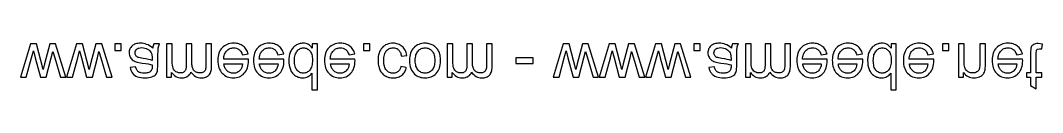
# Model space of a CAD drawing. Extents: x -1652 to 1470, y -458 to 1785.
# Drawn here: x -497.4 to -319.7, y 1288.8 to 1296.9 of the extents above; entities that cross this region are included whole.
import ezdxf

# ---------------------------------------------------------------- set-up
doc = ezdxf.new("R2010")
doc.units = 0
doc.layers.add('LAYER_1', color=7, linetype='CONTINUOUS')

msp = doc.modelspace()

# ---------------------------------------------------------------- linework, layer by layer
at = {"layer": 'LAYER_1', "color": 7}
for points in [[(-495.6986, 1296.7524), (-497.4411, 1290.9858), (-496.4189, 1290.9858), (-495.4986, 1294.3136), (-495.1726, 1295.5524), (-494.8745, 1294.3636), (-493.9616, 1290.9858), (-492.9597, 1290.9858), (-492.0912, 1294.3339), (-491.8079, 1295.4321), (-491.4764, 1294.3191), (-490.4801, 1290.9858), (-489.5302, 1290.9858), (-491.3394, 1296.7524), (-492.3505, 1296.7524), (-493.2653, 1293.3025), (-493.4968, 1292.3154), (-494.6634, 1296.7524), (-495.6986, 1296.7524)], [(-487.6747, 1296.7524), (-489.4172, 1290.9858), (-488.395, 1290.9858), (-487.4747, 1294.3136), (-487.1487, 1295.5524), (-486.8506, 1294.3636), (-485.9377, 1290.9858), (-484.9358, 1290.9858), (-484.0673, 1294.3339), (-483.784, 1295.4321), (-483.4525, 1294.3191), (-482.4562, 1290.9858), (-481.5063, 1290.9858), (-483.3155, 1296.7524), (-484.3266, 1296.7524), (-485.2414, 1293.3025), (-485.4729, 1292.3154), (-486.6395, 1296.7524), (-487.6747, 1296.7524)], [(-481.0229, 1296.7524), (-481.0229, 1295.6413), (-479.9118, 1295.6413), (-479.9118, 1296.7524), (-481.0229, 1296.7524)], [(-474.4471, 1296.0302), (-474.7168, 1296.2448), (-474.9815, 1296.4251), (-475.2411, 1296.5713), (-475.4952, 1296.6839), (-475.7511, 1296.7676), (-476.0163, 1296.8272), (-476.2907, 1296.8628), (-476.5748, 1296.8746), (-476.8054, 1296.8674), (-477.0224, 1296.8458), (-477.2256, 1296.8097), (-477.4151, 1296.7591), (-477.5909, 1296.694), (-477.7529, 1296.6145), (-477.9013, 1296.5204), (-478.0359, 1296.4117), (-478.1557, 1296.2923), (-478.2595, 1296.1649), (-478.3473, 1296.0292), (-478.4192, 1295.8855), (-478.4751, 1295.7337), (-478.5151, 1295.5739), (-478.539, 1295.4061), (-478.547, 1295.2302), (-478.5349, 1295.0236), (-478.4986, 1294.826), (-478.4384, 1294.6375), (-478.3544, 1294.458), (-478.2499, 1294.292), (-478.1308, 1294.1437), (-477.9972, 1294.0127), (-477.8489, 1293.8988), (-477.6874, 1293.7995), (-477.5165, 1293.7129), (-477.3359, 1293.6391), (-477.1452, 1293.5784), (-476.2748, 1293.4321), (-475.7218, 1293.3589), (-475.2464, 1293.2784), (-474.8491, 1293.1909), (-474.5304, 1293.0969), (-474.5249, 1292.8432), (-474.5292, 1292.7001), (-474.5423, 1292.5679), (-474.564, 1292.4466), (-474.5943, 1292.3363), (-474.6334, 1292.2369), (-474.6811, 1292.1484), (-474.7375, 1292.0709), (-474.8026, 1292.0043), (-474.9021, 1291.9269), (-475.013, 1291.8599), (-475.1353, 1291.8032), (-475.269, 1291.7569), (-475.4141, 1291.7209), (-475.5706, 1291.6952), (-475.7383, 1291.6798), (-475.9174, 1291.6747), (-476.2406, 1291.69), (-476.5186, 1291.7356), (-476.6405, 1291.7697), (-476.751, 1291.8114), (-476.8501, 1291.8606), (-476.9378, 1291.9173), (-477.0176, 1291.9835), (-477.092, 1292.0614), (-477.1609, 1292.151), (-477.2244, 1292.2523), (-477.3352, 1292.49), (-477.4248, 1292.7747), (-478.3803, 1292.6414), (-478.3046, 1292.349), (-478.2079, 1292.086), (-478.09, 1291.8526), (-477.9507, 1291.6488), (-477.784, 1291.471), (-477.584, 1291.315), (-477.3507, 1291.1806), (-477.0841, 1291.0673), (-476.7905, 1290.9784), (-476.4737, 1290.9148), (-476.1344, 1290.8764), (-475.773, 1290.8636), (-475.4206, 1290.8744), (-475.1024, 1290.9069), (-474.8186, 1290.9613), (-474.5693, 1291.0377), (-474.3537, 1291.1305), (-474.1684, 1291.234), (-474.0136, 1291.3486), (-473.8897, 1291.4747), (-473.7893, 1291.6153), (-473.705, 1291.7733), (-473.6365, 1291.9487), (-473.5841, 1292.1414), (-473.536, 1293.0395), (-473.536, 1294.3358), (-473.5322, 1294.9525), (-473.5207, 1295.4445), (-473.5016, 1295.8123), (-473.4749, 1296.0561), (-473.4378, 1296.236), (-473.3853, 1296.4119), (-473.3179, 1296.584), (-473.236, 1296.7524), (-474.2582, 1296.7524), (-474.3252, 1296.5916), (-474.379, 1296.4177), (-474.4197, 1296.2305), (-474.4471, 1296.0302)], [(-474.5249, 1293.8636), (-474.8249, 1293.9677), (-475.1915, 1294.0636), (-475.6248, 1294.151), (-476.1248, 1294.2302), (-476.4054, 1294.2746), (-476.6415, 1294.3219), (-476.8332, 1294.3719), (-476.9804, 1294.4247), (-477.0981, 1294.4851), (-477.2014, 1294.5578), (-477.2905, 1294.6426), (-477.3655, 1294.7395), (-477.4252, 1294.8465), (-477.4681, 1294.9592), (-477.4939, 1295.0778), (-477.5026, 1295.2024), (-477.4842, 1295.3878), (-477.4287, 1295.5575), (-477.3362, 1295.7113), (-477.2063, 1295.8487), (-477.1277, 1295.9093), (-477.0407, 1295.9619), (-476.9451, 1296.0064), (-476.841, 1296.0429), (-476.6073, 1296.0917), (-476.3396, 1296.108), (-476.0653, 1296.0927), (-475.8063, 1296.0467), (-475.5625, 1295.9697), (-475.3341, 1295.8617), (-475.129, 1295.728), (-474.9526, 1295.5716), (-474.8055, 1295.3926), (-474.6878, 1295.1913), (-474.6187, 1295.0066), (-474.5695, 1294.783), (-474.5402, 1294.5205), (-474.5304, 1294.2191), (-474.5249, 1293.8636)], [(-472.0342, 1296.7524), (-472.0342, 1290.9858), (-471.1564, 1290.9858), (-471.1564, 1291.8006), (-471.0103, 1291.5997), (-470.8414, 1291.4192), (-470.65, 1291.2595), (-470.4361, 1291.121), (-470.2034, 1291.0081), (-469.9553, 1290.9277), (-469.6915, 1290.8796), (-469.412, 1290.8636), (-469.1068, 1290.8802), (-468.8303, 1290.93), (-468.7028, 1290.9673), (-468.5826, 1291.0128), (-468.4696, 1291.0665), (-468.3639, 1291.1284), (-468.1747, 1291.2747), (-468.0155, 1291.4469), (-467.8866, 1291.6456), (-467.788, 1291.871), (-467.6094, 1291.6347), (-467.4181, 1291.43), (-467.2141, 1291.2569), (-466.9973, 1291.1152), (-466.7676, 1291.0051), (-466.525, 1290.9265), (-466.2695, 1290.8793), (-466.001, 1290.8636), (-465.7919, 1290.871), (-465.5951, 1290.8931), (-465.4108, 1290.9301), (-465.2389, 1290.9819), (-465.0796, 1291.0485), (-464.9327, 1291.13), (-464.7985, 1291.2264), (-464.6769, 1291.3377), (-464.5682, 1291.4644), (-464.4738, 1291.6071), (-464.394, 1291.7658), (-464.3286, 1291.9405), (-464.2776, 1292.1311), (-464.2412, 1292.3377), (-464.2194, 1292.5603), (-464.2121, 1292.7988), (-464.2121, 1296.7524), (-465.1899, 1296.7524), (-465.1899, 1293.1228), (-465.1961, 1292.8514), (-465.2144, 1292.6203), (-465.2446, 1292.4299), (-465.2862, 1292.2803), (-465.3431, 1292.1576), (-465.4197, 1292.0479), (-465.5161, 1291.9506), (-465.6325, 1291.8655), (-465.763, 1291.7964), (-465.9044, 1291.7472), (-466.0567, 1291.7178), (-466.2195, 1291.7081), (-466.369, 1291.7144), (-466.5119, 1291.7334), (-466.6482, 1291.765), (-466.778, 1291.8092), (-466.9013, 1291.866), (-467.0182, 1291.9354), (-467.1285, 1292.0173), (-467.2324, 1292.1117), (-467.3268, 1292.2207), (-467.4085, 1292.3447), (-467.4776, 1292.4839), (-467.534, 1292.6381), (-467.5779, 1292.8075), (-467.6093, 1292.992), (-467.628, 1293.1915), (-467.6343, 1293.4062), (-467.6343, 1296.7524), (-468.612, 1296.7524), (-468.612, 1293.0099), (-468.6269, 1292.7051), (-468.6718, 1292.4407), (-468.7053, 1292.3237), (-468.7464, 1292.2169), (-468.7949, 1292.1203), (-468.8509, 1292.034), (-468.9154, 1291.9578), (-468.9894, 1291.8917), (-469.073, 1291.8357), (-469.166, 1291.7898), (-469.2684, 1291.7541), (-469.3804, 1291.7285), (-469.5017, 1291.7132), (-469.6324, 1291.7081), (-469.8341, 1291.7216), (-470.0282, 1291.7623), (-470.2146, 1291.8299), (-470.3935, 1291.9247), (-470.5564, 1292.0456), (-470.6951, 1292.1916), (-470.8099, 1292.363), (-470.9009, 1292.5599), (-470.9689, 1292.7915), (-471.0175, 1293.0694), (-471.0467, 1293.3935), (-471.0564, 1293.7636), (-471.0564, 1296.7524), (-472.0342, 1296.7524)], [(-458.8455, 1294.8858), (-457.8344, 1295.0191), (-457.8998, 1295.2331), (-457.9781, 1295.435), (-458.0692, 1295.6246), (-458.1731, 1295.8019), (-458.2897, 1295.9669), (-458.4191, 1296.1196), (-458.5611, 1296.2598), (-458.7159, 1296.3876), (-458.8826, 1296.5016), (-459.0604, 1296.6004), (-459.2493, 1296.6841), (-459.4495, 1296.7526), (-459.6608, 1296.806), (-459.8834, 1296.8441), (-460.1171, 1296.867), (-460.3622, 1296.8746), (-460.6693, 1296.8624), (-460.9601, 1296.826), (-461.2345, 1296.7652), (-461.4927, 1296.6802), (-461.7345, 1296.5708), (-461.96, 1296.4372), (-462.1692, 1296.2792), (-462.3621, 1296.0969), (-462.5353, 1295.8932), (-462.6854, 1295.6699), (-462.8124, 1295.4268), (-462.9163, 1295.164), (-462.9971, 1294.8816), (-463.0548, 1294.5797), (-463.0895, 1294.2582), (-463.101, 1293.9173), (-463.0894, 1293.5649), (-463.0545, 1293.2326), (-462.9962, 1292.9206), (-462.9147, 1292.6289), (-462.8098, 1292.3575), (-462.6815, 1292.1064), (-462.5298, 1291.8757), (-462.3547, 1291.6655), (-462.161, 1291.4774), (-461.9533, 1291.3144), (-461.7318, 1291.1766), (-461.4964, 1291.0639), (-461.2471, 1290.9762), (-460.9839, 1290.9136), (-460.7069, 1290.8761), (-460.4159, 1290.8636), (-460.1343, 1290.8758), (-459.8659, 1290.9126), (-459.6107, 1290.9739), (-459.3687, 1291.0597), (-459.1399, 1291.17), (-458.9242, 1291.305), (-458.7218, 1291.4646), (-458.5326, 1291.6488), (-458.3613, 1291.8553), (-458.2128, 1292.0818), (-458.0871, 1292.3282), (-457.9842, 1292.5946), (-457.9041, 1292.881), (-457.8469, 1293.1873), (-457.8126, 1293.5136), (-457.8011, 1293.8599), (-457.8067, 1294.1191), (-462.101, 1294.1191), (-462.0805, 1294.349), (-462.0468, 1294.5652), (-461.9998, 1294.7676), (-461.9395, 1294.9562), (-461.8657, 1295.1308), (-461.7786, 1295.2915), (-461.6781, 1295.4382), (-461.564, 1295.5709), (-461.44, 1295.6888), (-461.3085, 1295.791), (-461.1694, 1295.8776), (-461.0228, 1295.9485), (-460.8687, 1296.0036), (-460.7073, 1296.043), (-460.5384, 1296.0667), (-460.3622, 1296.0746), (-460.1039, 1296.0569), (-459.8652, 1296.0038), (-459.7533, 1295.964), (-459.6463, 1295.9153), (-459.5443, 1295.8577), (-459.4474, 1295.7913), (-459.3548, 1295.7152), (-459.2672, 1295.6285), (-459.1845, 1295.5312), (-459.1069, 1295.4233), (-458.9664, 1295.1757), (-458.8455, 1294.8858)], [(-452.666, 1294.8858), (-451.6549, 1295.0191), (-451.7203, 1295.2331), (-451.7986, 1295.435), (-451.8897, 1295.6246), (-451.9936, 1295.8019), (-452.1102, 1295.9669), (-452.2396, 1296.1196), (-452.3816, 1296.2598), (-452.5364, 1296.3876), (-452.7031, 1296.5016), (-452.8809, 1296.6004), (-453.0698, 1296.6841), (-453.27, 1296.7526), (-453.4813, 1296.806), (-453.7039, 1296.8441), (-453.9376, 1296.867), (-454.1827, 1296.8746), (-454.4898, 1296.8624), (-454.7806, 1296.826), (-455.055, 1296.7652), (-455.3132, 1296.6802), (-455.555, 1296.5708), (-455.7805, 1296.4372), (-455.9897, 1296.2792), (-456.1826, 1296.0969), (-456.3558, 1295.8932), (-456.5059, 1295.6699), (-456.6329, 1295.4268), (-456.7368, 1295.164), (-456.8176, 1294.8816), (-456.8753, 1294.5797), (-456.91, 1294.2582), (-456.9215, 1293.9173), (-456.9099, 1293.5649), (-456.875, 1293.2326), (-456.8167, 1292.9206), (-456.7352, 1292.6289), (-456.6303, 1292.3575), (-456.502, 1292.1064), (-456.3503, 1291.8757), (-456.1752, 1291.6655), (-455.9815, 1291.4774), (-455.7738, 1291.3144), (-455.5523, 1291.1766), (-455.3169, 1291.0639), (-455.0676, 1290.9762), (-454.8044, 1290.9136), (-454.5274, 1290.8761), (-454.2364, 1290.8636), (-453.9548, 1290.8758), (-453.6864, 1290.9126), (-453.4312, 1290.9739), (-453.1892, 1291.0597), (-452.9604, 1291.17), (-452.7447, 1291.305), (-452.5423, 1291.4646), (-452.3531, 1291.6488), (-452.1818, 1291.8553), (-452.0333, 1292.0818), (-451.9076, 1292.3282), (-451.8047, 1292.5946), (-451.7246, 1292.881), (-451.6674, 1293.1873), (-451.6331, 1293.5136), (-451.6216, 1293.8599), (-451.6272, 1294.1191), (-455.9215, 1294.1191), (-455.901, 1294.349), (-455.8673, 1294.5652), (-455.8203, 1294.7676), (-455.76, 1294.9562), (-455.6862, 1295.1308), (-455.5991, 1295.2915), (-455.4986, 1295.4382), (-455.3845, 1295.5709), (-455.2605, 1295.6888), (-455.129, 1295.791), (-454.9899, 1295.8776), (-454.8433, 1295.9485), (-454.6892, 1296.0036), (-454.5278, 1296.043), (-454.3589, 1296.0667), (-454.1827, 1296.0746), (-453.9244, 1296.0569), (-453.6857, 1296.0038), (-453.5738, 1295.964), (-453.4668, 1295.9153), (-453.3648, 1295.8577), (-453.2679, 1295.7913), (-453.1753, 1295.7152), (-453.0877, 1295.6285), (-453.005, 1295.5312), (-452.9274, 1295.4233), (-452.7869, 1295.1757), (-452.666, 1294.8858)], [(-446.6976, 1296.7524), (-446.6976, 1296.0209), (-446.8425, 1296.2208), (-447.0035, 1296.3941), (-447.1807, 1296.5408), (-447.374, 1296.6609), (-447.5835, 1296.7544), (-447.8091, 1296.8212), (-448.0508, 1296.8612), (-448.3087, 1296.8746), (-448.4792, 1296.8687), (-448.6462, 1296.851), (-448.8097, 1296.8214), (-448.9696, 1296.7799), (-449.126, 1296.7266), (-449.2788, 1296.6613), (-449.4279, 1296.5842), (-449.5735, 1296.495), (-449.7139, 1296.3958), (-449.8461, 1296.2871), (-449.9702, 1296.1689), (-450.0862, 1296.0413), (-450.1942, 1295.9044), (-450.2941, 1295.7581), (-450.3859, 1295.6025), (-450.4698, 1295.4376), (-450.544, 1295.2643), (-450.6083, 1295.0848), (-450.6627, 1294.899), (-450.7073, 1294.7069), (-450.7419, 1294.5084), (-450.7666, 1294.3035), (-450.7815, 1294.0923), (-450.7864, 1293.8747), (-450.7684, 1293.4542), (-450.7144, 1293.0536), (-450.6247, 1292.6729), (-450.4994, 1292.3117), (-450.4227, 1292.1418), (-450.3372, 1291.9819), (-450.2428, 1291.8322), (-450.1395, 1291.6928), (-450.0272, 1291.5635), (-449.9059, 1291.4446), (-449.7757, 1291.3359), (-449.6365, 1291.2377), (-449.4912, 1291.1498), (-449.3414, 1291.0738), (-449.1873, 1291.0095), (-449.0289, 1290.9569), (-448.8662, 1290.916), (-448.6993, 1290.8869), (-448.5283, 1290.8694), (-448.3532, 1290.8636), (-448.0994, 1290.8775), (-447.8601, 1290.9189), (-447.6355, 1290.9878), (-447.4254, 1291.084), (-447.232, 1291.2023), (-447.0574, 1291.3377), (-446.9015, 1291.4897), (-446.7643, 1291.6581), (-446.7643, 1288.797), (-445.7865, 1288.797), (-445.7865, 1296.7524), (-446.6976, 1296.7524)], [(-449.7865, 1293.8765), (-449.7792, 1294.1441), (-449.7573, 1294.3943), (-449.7208, 1294.6269), (-449.6696, 1294.842), (-449.6037, 1295.0397), (-449.5232, 1295.22), (-449.4279, 1295.3828), (-449.3179, 1295.5283), (-449.1986, 1295.6565), (-449.0738, 1295.7676), (-448.9438, 1295.8615), (-448.8084, 1295.9383), (-448.6678, 1295.998), (-448.5219, 1296.0406), (-448.3707, 1296.0661), (-448.2143, 1296.0746), (-448.0569, 1296.0664), (-447.9056, 1296.042), (-447.7603, 1296.0012), (-447.621, 1295.9441), (-447.4877, 1295.8706), (-447.3603, 1295.7809), (-447.239, 1295.6748), (-447.1235, 1295.5524), (-447.0187, 1295.4133), (-446.9277, 1295.2569), (-446.8507, 1295.0834), (-446.7877, 1294.8927), (-446.7386, 1294.6848), (-446.7035, 1294.4597), (-446.6824, 1294.2175), (-446.6754, 1293.958), (-446.6825, 1293.6733), (-446.7039, 1293.408), (-446.7396, 1293.1623), (-446.7895, 1292.936), (-446.8538, 1292.7293), (-446.9324, 1292.5422), (-447.0254, 1292.3746), (-447.1328, 1292.2266), (-447.2501, 1292.0971), (-447.3741, 1291.9849), (-447.5048, 1291.89), (-447.6423, 1291.8124), (-447.7864, 1291.7521), (-447.9372, 1291.7091), (-448.0946, 1291.6833), (-448.2587, 1291.6747), (-448.4185, 1291.6829), (-448.5716, 1291.7077), (-448.7179, 1291.749), (-448.8575, 1291.8069), (-448.9905, 1291.8813), (-449.1167, 1291.9723), (-449.2364, 1292.08), (-449.3494, 1292.2043), (-449.4517, 1292.3465), (-449.5404, 1292.5078), (-449.6155, 1292.6881), (-449.677, 1292.8876), (-449.7249, 1293.1062), (-449.7591, 1293.3439), (-449.7796, 1293.6006), (-449.7865, 1293.8765)], [(-440.307, 1294.8858), (-439.2959, 1295.0191), (-439.3613, 1295.2331), (-439.4396, 1295.435), (-439.5307, 1295.6246), (-439.6346, 1295.8019), (-439.7512, 1295.9669), (-439.8806, 1296.1196), (-440.0226, 1296.2598), (-440.1774, 1296.3876), (-440.3441, 1296.5016), (-440.5219, 1296.6004), (-440.7108, 1296.6841), (-440.911, 1296.7526), (-441.1223, 1296.806), (-441.3449, 1296.8441), (-441.5786, 1296.867), (-441.8237, 1296.8746), (-442.1308, 1296.8624), (-442.4216, 1296.826), (-442.696, 1296.7652), (-442.9542, 1296.6802), (-443.196, 1296.5708), (-443.4215, 1296.4372), (-443.6307, 1296.2792), (-443.8236, 1296.0969), (-443.9968, 1295.8932), (-444.1469, 1295.6699), (-444.2739, 1295.4268), (-444.3778, 1295.164), (-444.4586, 1294.8816), (-444.5163, 1294.5797), (-444.551, 1294.2582), (-444.5625, 1293.9173), (-444.5509, 1293.5649), (-444.516, 1293.2326), (-444.4577, 1292.9206), (-444.3762, 1292.6289), (-444.2713, 1292.3575), (-444.143, 1292.1064), (-443.9913, 1291.8757), (-443.8162, 1291.6655), (-443.6225, 1291.4774), (-443.4148, 1291.3144), (-443.1933, 1291.1766), (-442.9579, 1291.0639), (-442.7086, 1290.9762), (-442.4454, 1290.9136), (-442.1684, 1290.8761), (-441.8774, 1290.8636), (-441.5958, 1290.8758), (-441.3274, 1290.9126), (-441.0722, 1290.9739), (-440.8302, 1291.0597), (-440.6014, 1291.17), (-440.3857, 1291.305), (-440.1833, 1291.4646), (-439.9941, 1291.6488), (-439.8228, 1291.8553), (-439.6743, 1292.0818), (-439.5486, 1292.3282), (-439.4457, 1292.5946), (-439.3656, 1292.881), (-439.3084, 1293.1873), (-439.2741, 1293.5136), (-439.2626, 1293.8599), (-439.2682, 1294.1191), (-443.5625, 1294.1191), (-443.542, 1294.349), (-443.5083, 1294.5652), (-443.4613, 1294.7676), (-443.401, 1294.9562), (-443.3272, 1295.1308), (-443.2401, 1295.2915), (-443.1396, 1295.4382), (-443.0255, 1295.5709), (-442.9015, 1295.6888), (-442.77, 1295.791), (-442.6309, 1295.8776), (-442.4843, 1295.9485), (-442.3302, 1296.0036), (-442.1688, 1296.043), (-441.9999, 1296.0667), (-441.8237, 1296.0746), (-441.5654, 1296.0569), (-441.3267, 1296.0038), (-441.2148, 1295.964), (-441.1078, 1295.9153), (-441.0058, 1295.8577), (-440.9089, 1295.7913), (-440.8163, 1295.7152), (-440.7287, 1295.6285), (-440.646, 1295.5312), (-440.5684, 1295.4233), (-440.4279, 1295.1757), (-440.307, 1294.8858)], [(-437.783, 1296.7524), (-437.783, 1295.6413), (-436.6719, 1295.6413), (-436.6719, 1296.7524), (-437.783, 1296.7524)], [(-431.2072, 1294.6413), (-430.2516, 1294.7747), (-430.2988, 1295.0145), (-430.3611, 1295.2407), (-430.4386, 1295.4535), (-430.5313, 1295.6529), (-430.6393, 1295.8389), (-430.7626, 1296.0116), (-430.9012, 1296.171), (-431.0553, 1296.3172), (-431.2218, 1296.448), (-431.3976, 1296.5613), (-431.5827, 1296.6571), (-431.7771, 1296.7355), (-431.9806, 1296.7964), (-432.1933, 1296.8398), (-432.4151, 1296.8659), (-432.646, 1296.8746), (-432.9339, 1296.8625), (-433.2075, 1296.8263), (-433.4665, 1296.766), (-433.7111, 1296.6816), (-433.9412, 1296.573), (-434.1567, 1296.4402), (-434.3577, 1296.2834), (-434.5442, 1296.1024), (-434.7128, 1295.8989), (-434.8588, 1295.6746), (-434.9823, 1295.4295), (-435.0833, 1295.1635), (-435.1618, 1294.8767), (-435.2179, 1294.5691), (-435.2515, 1294.2406), (-435.2627, 1293.8913), (-435.2578, 1293.6617), (-435.2433, 1293.4395), (-435.219, 1293.2247), (-435.1852, 1293.0173), (-435.1416, 1292.8171), (-435.0885, 1292.6242), (-435.0257, 1292.4385), (-434.9534, 1292.2599), (-434.8713, 1292.091), (-434.7791, 1291.9329), (-434.6768, 1291.7856), (-434.5643, 1291.6493), (-434.4417, 1291.5238), (-434.3089, 1291.4094), (-434.1659, 1291.306), (-434.0127, 1291.2136), (-433.8533, 1291.1316), (-433.6904, 1291.0605), (-433.524, 1291.0003), (-433.3541, 1290.9511), (-433.1806, 1290.9128), (-433.0036, 1290.8855), (-432.8229, 1290.8691), (-432.6386, 1290.8636), (-432.4098, 1290.871), (-432.1915, 1290.8931), (-431.9837, 1290.9301), (-431.7866, 1290.9819), (-431.6001, 1291.0485), (-431.4243, 1291.13), (-431.2594, 1291.2264), (-431.1053, 1291.3377), (-430.9627, 1291.4627), (-430.8335, 1291.6001), (-430.7177, 1291.7501), (-430.6153, 1291.9124), (-430.5263, 1292.0872), (-430.4509, 1292.2744), (-430.3889, 1292.4739), (-430.3405, 1292.6858), (-431.285, 1292.8303), (-431.3659, 1292.558), (-431.4729, 1292.3217), (-431.5363, 1292.217), (-431.6063, 1292.1212), (-431.683, 1292.0342), (-431.7664, 1291.9562), (-431.8548, 1291.8878), (-431.9477, 1291.8285), (-432.0451, 1291.7782), (-432.147, 1291.737), (-432.3644, 1291.682), (-432.5998, 1291.6636), (-432.7802, 1291.6718), (-432.9519, 1291.6966), (-433.1149, 1291.7378), (-433.2694, 1291.7955), (-433.4153, 1291.8698), (-433.5526, 1291.9605), (-433.6814, 1292.0677), (-433.8016, 1292.1914), (-433.9097, 1292.3335), (-434.0033, 1292.4946), (-434.0826, 1292.6747), (-434.1474, 1292.874), (-434.1979, 1293.0925), (-434.2339, 1293.3302), (-434.2555, 1293.5872), (-434.2627, 1293.8636), (-434.2558, 1294.1439), (-434.2349, 1294.4042), (-434.2002, 1294.6446), (-434.1516, 1294.8652), (-434.0891, 1295.0658), (-434.0127, 1295.2466), (-433.9224, 1295.4076), (-433.8182, 1295.5487), (-433.7022, 1295.6718), (-433.578, 1295.7785), (-433.4453, 1295.8689), (-433.3044, 1295.9429), (-433.1551, 1296.0005), (-432.9975, 1296.0416), (-432.8315, 1296.0664), (-432.6572, 1296.0746), (-432.5158, 1296.0691), (-432.3805, 1296.0527), (-432.2512, 1296.0253), (-432.128, 1295.9869), (-432.0109, 1295.9375), (-431.8999, 1295.877), (-431.795, 1295.8054), (-431.6961, 1295.7228), (-431.604, 1295.6293), (-431.5208, 1295.5239), (-431.4464, 1295.4065), (-431.3808, 1295.2772), (-431.3241, 1295.136), (-431.2763, 1294.983), (-431.2373, 1294.8181), (-431.2072, 1294.6413)], [(-429.7849, 1293.8691), (-429.771, 1293.4827), (-429.7293, 1293.1222), (-429.6598, 1292.7876), (-429.5625, 1292.4789), (-429.4372, 1292.196), (-429.2841, 1291.939), (-429.1031, 1291.7078), (-428.8942, 1291.5025), (-428.7036, 1291.3528), (-428.5026, 1291.223), (-428.2913, 1291.1132), (-428.0697, 1291.0233), (-427.8378, 1290.9535), (-427.5958, 1290.9035), (-427.3436, 1290.8736), (-427.0813, 1290.8636), (-426.7915, 1290.8758), (-426.515, 1290.9122), (-426.252, 1290.973), (-426.0024, 1291.0581), (-425.7662, 1291.1674), (-425.5435, 1291.3011), (-425.3344, 1291.4591), (-425.1387, 1291.6414), (-424.9622, 1291.8445), (-424.8092, 1292.0663), (-424.6797, 1292.3068), (-424.5737, 1292.5659), (-424.4912, 1292.8436), (-424.4322, 1293.1398), (-424.3968, 1293.4545), (-424.385, 1293.7876), (-424.3902, 1294.0579), (-424.4058, 1294.3133), (-424.4319, 1294.5539), (-424.4684, 1294.7795), (-424.5153, 1294.9903), (-424.5726, 1295.1863), (-424.6403, 1295.3675), (-424.7184, 1295.5339), (-424.8065, 1295.6885), (-424.9042, 1295.8343), (-425.0114, 1295.9712), (-425.1281, 1296.0992), (-425.2544, 1296.2184), (-425.3903, 1296.3287), (-425.5357, 1296.4302), (-425.6906, 1296.5228), (-425.8515, 1296.6054), (-426.0162, 1296.677), (-426.1846, 1296.7375), (-426.3567, 1296.7869), (-426.5325, 1296.8253), (-426.7119, 1296.8527), (-426.8948, 1296.8691), (-427.0813, 1296.8746), (-427.3768, 1296.8625), (-427.6577, 1296.8263), (-427.9241, 1296.7659), (-428.176, 1296.6813), (-428.4133, 1296.5725), (-428.6362, 1296.4395), (-428.8447, 1296.2822), (-429.0387, 1296.1006), (-429.2138, 1295.8962), (-429.3654, 1295.6704), (-429.4937, 1295.4233), (-429.5986, 1295.155), (-429.6801, 1294.8654), (-429.7384, 1294.5545), (-429.7733, 1294.2224), (-429.7849, 1293.8691)], [(-428.785, 1293.871), (-428.7774, 1294.1387), (-428.7548, 1294.389), (-428.717, 1294.6219), (-428.6642, 1294.8374), (-428.5962, 1295.0354), (-428.5131, 1295.216), (-428.4149, 1295.379), (-428.3016, 1295.5246), (-428.1763, 1295.6535), (-428.0432, 1295.7652), (-427.9025, 1295.8598), (-427.754, 1295.9371), (-427.5976, 1295.9973), (-427.4334, 1296.0402), (-427.2613, 1296.066), (-427.0813, 1296.0746), (-426.9032, 1296.066), (-426.7327, 1296.0402), (-426.5697, 1295.9972), (-426.4144, 1295.9369), (-426.2666, 1295.8593), (-426.1263, 1295.7645), (-425.9936, 1295.6523), (-425.8683, 1295.5228), (-425.755, 1295.3756), (-425.6569, 1295.2103), (-425.5738, 1295.027), (-425.5058, 1294.8256), (-425.453, 1294.6062), (-425.4152, 1294.3687), (-425.3926, 1294.1131), (-425.385, 1293.8395), (-425.3926, 1293.5809), (-425.4155, 1293.3385), (-425.4537, 1293.1123), (-425.507, 1292.9022), (-425.5756, 1292.7084), (-425.6593, 1292.5309), (-425.7581, 1292.3697), (-425.8721, 1292.2247), (-425.9973, 1292.0958), (-426.13, 1291.9841), (-426.2701, 1291.8895), (-426.4176, 1291.8122), (-426.5725, 1291.752), (-426.7348, 1291.7091), (-426.9044, 1291.6833), (-427.0813, 1291.6747), (-427.2613, 1291.6832), (-427.4334, 1291.7088), (-427.5976, 1291.7514), (-427.754, 1291.8111), (-427.9025, 1291.8878), (-428.0432, 1291.9817), (-428.1763, 1292.0928), (-428.3016, 1292.221), (-428.4149, 1292.3665), (-428.5131, 1292.5293), (-428.5962, 1292.7095), (-428.6642, 1292.9071), (-428.717, 1293.122), (-428.7548, 1293.3543), (-428.7774, 1293.604), (-428.785, 1293.871)], [(-423.2388, 1296.7524), (-423.2388, 1290.9858), (-422.361, 1290.9858), (-422.361, 1291.8006), (-422.2149, 1291.5997), (-422.046, 1291.4192), (-421.8546, 1291.2595), (-421.6407, 1291.121), (-421.408, 1291.0081), (-421.1599, 1290.9277), (-420.8961, 1290.8796), (-420.6166, 1290.8636), (-420.3114, 1290.8802), (-420.0349, 1290.93), (-419.9074, 1290.9673), (-419.7872, 1291.0128), (-419.6742, 1291.0665), (-419.5685, 1291.1284), (-419.3793, 1291.2747), (-419.2201, 1291.4469), (-419.0912, 1291.6456), (-418.9926, 1291.871), (-418.814, 1291.6347), (-418.6227, 1291.43), (-418.4187, 1291.2569), (-418.2019, 1291.1152), (-417.9722, 1291.0051), (-417.7296, 1290.9265), (-417.4741, 1290.8793), (-417.2056, 1290.8636), (-416.9965, 1290.871), (-416.7997, 1290.8931), (-416.6154, 1290.9301), (-416.4435, 1290.9819), (-416.2842, 1291.0485), (-416.1373, 1291.13), (-416.0031, 1291.2264), (-415.8815, 1291.3377), (-415.7728, 1291.4644), (-415.6784, 1291.6071), (-415.5986, 1291.7658), (-415.5332, 1291.9405), (-415.4822, 1292.1311), (-415.4458, 1292.3377), (-415.424, 1292.5603), (-415.4167, 1292.7988), (-415.4167, 1296.7524), (-416.3945, 1296.7524), (-416.3945, 1293.1228), (-416.4007, 1292.8514), (-416.419, 1292.6203), (-416.4492, 1292.4299), (-416.4908, 1292.2803), (-416.5477, 1292.1576), (-416.6243, 1292.0479), (-416.7207, 1291.9506), (-416.8371, 1291.8655), (-416.9676, 1291.7964), (-417.109, 1291.7472), (-417.2613, 1291.7178), (-417.4241, 1291.7081), (-417.5736, 1291.7144), (-417.7165, 1291.7334), (-417.8528, 1291.765), (-417.9826, 1291.8092), (-418.1059, 1291.866), (-418.2228, 1291.9354), (-418.3331, 1292.0173), (-418.437, 1292.1117), (-418.5314, 1292.2207), (-418.6131, 1292.3447), (-418.6822, 1292.4839), (-418.7386, 1292.6381), (-418.7825, 1292.8075), (-418.8139, 1292.992), (-418.8326, 1293.1915), (-418.8389, 1293.4062), (-418.8389, 1296.7524), (-419.8166, 1296.7524), (-419.8166, 1293.0099), (-419.8315, 1292.7051), (-419.8764, 1292.4407), (-419.9099, 1292.3237), (-419.951, 1292.2169), (-419.9995, 1292.1203), (-420.0555, 1292.034), (-420.12, 1291.9578), (-420.194, 1291.8917), (-420.2776, 1291.8357), (-420.3706, 1291.7898), (-420.473, 1291.7541), (-420.585, 1291.7285), (-420.7063, 1291.7132), (-420.837, 1291.7081), (-421.0387, 1291.7216), (-421.2328, 1291.7623), (-421.4192, 1291.8299), (-421.5981, 1291.9247), (-421.761, 1292.0456), (-421.8997, 1292.1916), (-422.0145, 1292.363), (-422.1055, 1292.5599), (-422.1735, 1292.7915), (-422.2221, 1293.0694), (-422.2513, 1293.3935), (-422.261, 1293.7636), (-422.261, 1296.7524), (-423.2388, 1296.7524)], [(-403.0725, 1296.7524), (-404.815, 1290.9858), (-403.7928, 1290.9858), (-402.8725, 1294.3136), (-402.5465, 1295.5524), (-402.2484, 1294.3636), (-401.3355, 1290.9858), (-400.3336, 1290.9858), (-399.4651, 1294.3339), (-399.1818, 1295.4321), (-398.8503, 1294.3191), (-397.854, 1290.9858), (-396.9041, 1290.9858), (-398.7133, 1296.7524), (-399.7244, 1296.7524), (-400.6392, 1293.3025), (-400.8707, 1292.3154), (-402.0373, 1296.7524), (-403.0725, 1296.7524)], [(-395.0486, 1296.7524), (-396.7911, 1290.9858), (-395.7689, 1290.9858), (-394.8486, 1294.3136), (-394.5226, 1295.5524), (-394.2245, 1294.3636), (-393.3116, 1290.9858), (-392.3097, 1290.9858), (-391.4412, 1294.3339), (-391.1579, 1295.4321), (-390.8264, 1294.3191), (-389.8301, 1290.9858), (-388.8802, 1290.9858), (-390.6894, 1296.7524), (-391.7005, 1296.7524), (-392.6153, 1293.3025), (-392.8468, 1292.3154), (-394.0134, 1296.7524), (-395.0486, 1296.7524)], [(-387.0247, 1296.7524), (-388.7672, 1290.9858), (-387.745, 1290.9858), (-386.8247, 1294.3136), (-386.4987, 1295.5524), (-386.2006, 1294.3636), (-385.2877, 1290.9858), (-384.2858, 1290.9858), (-383.4173, 1294.3339), (-383.134, 1295.4321), (-382.8025, 1294.3191), (-381.8062, 1290.9858), (-380.8563, 1290.9858), (-382.6655, 1296.7524), (-383.6766, 1296.7524), (-384.5914, 1293.3025), (-384.8229, 1292.3154), (-385.9895, 1296.7524), (-387.0247, 1296.7524)], [(-380.3729, 1296.7524), (-380.3729, 1295.6413), (-379.2618, 1295.6413), (-379.2618, 1296.7524), (-380.3729, 1296.7524)], [(-373.7971, 1296.0302), (-374.0668, 1296.2448), (-374.3315, 1296.4251), (-374.5911, 1296.5713), (-374.8452, 1296.6839), (-375.1011, 1296.7676), (-375.3663, 1296.8272), (-375.6407, 1296.8628), (-375.9248, 1296.8746), (-376.1554, 1296.8674), (-376.3724, 1296.8458), (-376.5756, 1296.8097), (-376.7651, 1296.7591), (-376.9409, 1296.694), (-377.1029, 1296.6145), (-377.2513, 1296.5204), (-377.3859, 1296.4117), (-377.5057, 1296.2923), (-377.6095, 1296.1649), (-377.6973, 1296.0292), (-377.7692, 1295.8855), (-377.8251, 1295.7337), (-377.8651, 1295.5739), (-377.889, 1295.4061), (-377.897, 1295.2302), (-377.8849, 1295.0236), (-377.8486, 1294.826), (-377.7884, 1294.6375), (-377.7044, 1294.458), (-377.5999, 1294.292), (-377.4808, 1294.1437), (-377.3472, 1294.0127), (-377.1989, 1293.8988), (-377.0374, 1293.7995), (-376.8665, 1293.7129), (-376.6859, 1293.6391), (-376.4952, 1293.5784), (-375.6248, 1293.4321), (-375.0718, 1293.3589), (-374.5964, 1293.2784), (-374.1991, 1293.1909), (-373.8804, 1293.0969), (-373.8749, 1292.8432), (-373.8792, 1292.7001), (-373.8923, 1292.5679), (-373.914, 1292.4466), (-373.9443, 1292.3363), (-373.9834, 1292.2369), (-374.0311, 1292.1484), (-374.0875, 1292.0709), (-374.1526, 1292.0043), (-374.2521, 1291.9269), (-374.363, 1291.8599), (-374.4853, 1291.8032), (-374.619, 1291.7569), (-374.7641, 1291.7209), (-374.9206, 1291.6952), (-375.0883, 1291.6798), (-375.2674, 1291.6747), (-375.5906, 1291.69), (-375.8686, 1291.7356), (-375.9905, 1291.7697), (-376.101, 1291.8114), (-376.2001, 1291.8606), (-376.2878, 1291.9173), (-376.3676, 1291.9835), (-376.442, 1292.0614), (-376.5109, 1292.151), (-376.5744, 1292.2523), (-376.6852, 1292.49), (-376.7748, 1292.7747), (-377.7303, 1292.6414), (-377.6546, 1292.349), (-377.5579, 1292.086), (-377.44, 1291.8526), (-377.3007, 1291.6488), (-377.134, 1291.471), (-376.934, 1291.315), (-376.7007, 1291.1806), (-376.4341, 1291.0673), (-376.1405, 1290.9784), (-375.8237, 1290.9148), (-375.4844, 1290.8764), (-375.123, 1290.8636), (-374.7706, 1290.8744), (-374.4524, 1290.9069), (-374.1686, 1290.9613), (-373.9193, 1291.0377), (-373.7037, 1291.1305), (-373.5184, 1291.234), (-373.3636, 1291.3486), (-373.2397, 1291.4747), (-373.1393, 1291.6153), (-373.055, 1291.7733), (-372.9865, 1291.9487), (-372.9341, 1292.1414), (-372.886, 1293.0395), (-372.886, 1294.3358), (-372.8822, 1294.9525), (-372.8707, 1295.4445), (-372.8516, 1295.8123), (-372.8249, 1296.0561), (-372.7878, 1296.236), (-372.7353, 1296.4119), (-372.6679, 1296.584), (-372.586, 1296.7524), (-373.6082, 1296.7524), (-373.6752, 1296.5916), (-373.729, 1296.4177), (-373.7697, 1296.2305), (-373.7971, 1296.0302)], [(-373.8749, 1293.8636), (-374.1749, 1293.9677), (-374.5415, 1294.0636), (-374.9748, 1294.151), (-375.4748, 1294.2302), (-375.7554, 1294.2746), (-375.9915, 1294.3219), (-376.1832, 1294.3719), (-376.3304, 1294.4247), (-376.4481, 1294.4851), (-376.5514, 1294.5578), (-376.6405, 1294.6426), (-376.7155, 1294.7395), (-376.7752, 1294.8465), (-376.8181, 1294.9592), (-376.8439, 1295.0778), (-376.8526, 1295.2024), (-376.8342, 1295.3878), (-376.7787, 1295.5575), (-376.6862, 1295.7113), (-376.5563, 1295.8487), (-376.4777, 1295.9093), (-376.3907, 1295.9619), (-376.2951, 1296.0064), (-376.191, 1296.0429), (-375.9573, 1296.0917), (-375.6896, 1296.108), (-375.4153, 1296.0927), (-375.1563, 1296.0467), (-374.9125, 1295.9697), (-374.6841, 1295.8617), (-374.479, 1295.728), (-374.3026, 1295.5716), (-374.1555, 1295.3926), (-374.0378, 1295.1913), (-373.9687, 1295.0066), (-373.9195, 1294.783), (-373.8902, 1294.5205), (-373.8804, 1294.2191), (-373.8749, 1293.8636)], [(-371.3842, 1296.7524), (-371.3842, 1290.9858), (-370.5064, 1290.9858), (-370.5064, 1291.8006), (-370.3603, 1291.5997), (-370.1914, 1291.4192), (-370, 1291.2595), (-369.7861, 1291.121), (-369.5534, 1291.0081), (-369.3053, 1290.9277), (-369.0415, 1290.8796), (-368.762, 1290.8636), (-368.4568, 1290.8802), (-368.1803, 1290.93), (-368.0528, 1290.9673), (-367.9326, 1291.0128), (-367.8196, 1291.0665), (-367.7139, 1291.1284), (-367.5247, 1291.2747), (-367.3655, 1291.4469), (-367.2366, 1291.6456), (-367.138, 1291.871), (-366.9594, 1291.6347), (-366.7681, 1291.43), (-366.5641, 1291.2569), (-366.3473, 1291.1152), (-366.1176, 1291.0051), (-365.875, 1290.9265), (-365.6195, 1290.8793), (-365.351, 1290.8636), (-365.1419, 1290.871), (-364.9451, 1290.8931), (-364.7608, 1290.9301), (-364.5889, 1290.9819), (-364.4296, 1291.0485), (-364.2827, 1291.13), (-364.1485, 1291.2264), (-364.0269, 1291.3377), (-363.9182, 1291.4644), (-363.8238, 1291.6071), (-363.744, 1291.7658), (-363.6786, 1291.9405), (-363.6276, 1292.1311), (-363.5912, 1292.3377), (-363.5694, 1292.5603), (-363.5621, 1292.7988), (-363.5621, 1296.7524), (-364.5399, 1296.7524), (-364.5399, 1293.1228), (-364.5461, 1292.8514), (-364.5644, 1292.6203), (-364.5946, 1292.4299), (-364.6362, 1292.2803), (-364.6931, 1292.1576), (-364.7697, 1292.0479), (-364.8661, 1291.9506), (-364.9825, 1291.8655), (-365.113, 1291.7964), (-365.2544, 1291.7472), (-365.4067, 1291.7178), (-365.5695, 1291.7081), (-365.719, 1291.7144), (-365.8619, 1291.7334), (-365.9982, 1291.765), (-366.128, 1291.8092), (-366.2513, 1291.866), (-366.3682, 1291.9354), (-366.4785, 1292.0173), (-366.5824, 1292.1117), (-366.6768, 1292.2207), (-366.7585, 1292.3447), (-366.8276, 1292.4839), (-366.884, 1292.6381), (-366.9279, 1292.8075), (-366.9593, 1292.992), (-366.978, 1293.1915), (-366.9843, 1293.4062), (-366.9843, 1296.7524), (-367.962, 1296.7524), (-367.962, 1293.0099), (-367.9769, 1292.7051), (-368.0218, 1292.4407), (-368.0553, 1292.3237), (-368.0964, 1292.2169), (-368.1449, 1292.1203), (-368.2009, 1292.034), (-368.2654, 1291.9578), (-368.3394, 1291.8917), (-368.423, 1291.8357), (-368.516, 1291.7898), (-368.6184, 1291.7541), (-368.7304, 1291.7285), (-368.8517, 1291.7132), (-368.9824, 1291.7081), (-369.1841, 1291.7216), (-369.3782, 1291.7623), (-369.5646, 1291.8299), (-369.7435, 1291.9247), (-369.9064, 1292.0456), (-370.0451, 1292.1916), (-370.1599, 1292.363), (-370.2509, 1292.5599), (-370.3189, 1292.7915), (-370.3675, 1293.0694), (-370.3967, 1293.3935), (-370.4064, 1293.7636), (-370.4064, 1296.7524), (-371.3842, 1296.7524)], [(-358.1955, 1294.8858), (-357.1844, 1295.0191), (-357.2498, 1295.2331), (-357.3281, 1295.435), (-357.4192, 1295.6246), (-357.5231, 1295.8019), (-357.6397, 1295.9669), (-357.7691, 1296.1196), (-357.9111, 1296.2598), (-358.0659, 1296.3876), (-358.2326, 1296.5016), (-358.4104, 1296.6004), (-358.5993, 1296.6841), (-358.7995, 1296.7526), (-359.0108, 1296.806), (-359.2334, 1296.8441), (-359.4671, 1296.867), (-359.7122, 1296.8746), (-360.0193, 1296.8624), (-360.3101, 1296.826), (-360.5845, 1296.7652), (-360.8427, 1296.6802), (-361.0845, 1296.5708), (-361.31, 1296.4372), (-361.5192, 1296.2792), (-361.7121, 1296.0969), (-361.8853, 1295.8932), (-362.0354, 1295.6699), (-362.1624, 1295.4268), (-362.2663, 1295.164), (-362.3471, 1294.8816), (-362.4048, 1294.5797), (-362.4395, 1294.2582), (-362.451, 1293.9173), (-362.4394, 1293.5649), (-362.4045, 1293.2326), (-362.3462, 1292.9206), (-362.2647, 1292.6289), (-362.1598, 1292.3575), (-362.0315, 1292.1064), (-361.8798, 1291.8757), (-361.7047, 1291.6655), (-361.511, 1291.4774), (-361.3033, 1291.3144), (-361.0818, 1291.1766), (-360.8464, 1291.0639), (-360.5971, 1290.9762), (-360.3339, 1290.9136), (-360.0569, 1290.8761), (-359.7659, 1290.8636), (-359.4843, 1290.8758), (-359.2159, 1290.9126), (-358.9607, 1290.9739), (-358.7187, 1291.0597), (-358.4899, 1291.17), (-358.2742, 1291.305), (-358.0718, 1291.4646), (-357.8826, 1291.6488), (-357.7113, 1291.8553), (-357.5628, 1292.0818), (-357.4371, 1292.3282), (-357.3342, 1292.5946), (-357.2541, 1292.881), (-357.1969, 1293.1873), (-357.1626, 1293.5136), (-357.1511, 1293.8599), (-357.1567, 1294.1191), (-361.451, 1294.1191), (-361.4305, 1294.349), (-361.3968, 1294.5652), (-361.3498, 1294.7676), (-361.2895, 1294.9562), (-361.2157, 1295.1308), (-361.1286, 1295.2915), (-361.0281, 1295.4382), (-360.914, 1295.5709), (-360.79, 1295.6888), (-360.6585, 1295.791), (-360.5194, 1295.8776), (-360.3728, 1295.9485), (-360.2187, 1296.0036), (-360.0573, 1296.043), (-359.8884, 1296.0667), (-359.7122, 1296.0746), (-359.4539, 1296.0569), (-359.2152, 1296.0038), (-359.1033, 1295.964), (-358.9963, 1295.9153), (-358.8943, 1295.8577), (-358.7974, 1295.7913), (-358.7048, 1295.7152), (-358.6172, 1295.6285), (-358.5345, 1295.5312), (-358.4569, 1295.4233), (-358.3164, 1295.1757), (-358.1955, 1294.8858)], [(-352.016, 1294.8858), (-351.0049, 1295.0191), (-351.0703, 1295.2331), (-351.1486, 1295.435), (-351.2397, 1295.6246), (-351.3436, 1295.8019), (-351.4602, 1295.9669), (-351.5896, 1296.1196), (-351.7316, 1296.2598), (-351.8864, 1296.3876), (-352.0531, 1296.5016), (-352.2309, 1296.6004), (-352.4198, 1296.6841), (-352.62, 1296.7526), (-352.8313, 1296.806), (-353.0539, 1296.8441), (-353.2876, 1296.867), (-353.5327, 1296.8746), (-353.8398, 1296.8624), (-354.1306, 1296.826), (-354.405, 1296.7652), (-354.6632, 1296.6802), (-354.905, 1296.5708), (-355.1305, 1296.4372), (-355.3397, 1296.2792), (-355.5326, 1296.0969), (-355.7058, 1295.8932), (-355.8559, 1295.6699), (-355.9829, 1295.4268), (-356.0868, 1295.164), (-356.1676, 1294.8816), (-356.2253, 1294.5797), (-356.26, 1294.2582), (-356.2715, 1293.9173), (-356.2599, 1293.5649), (-356.225, 1293.2326), (-356.1667, 1292.9206), (-356.0852, 1292.6289), (-355.9803, 1292.3575), (-355.852, 1292.1064), (-355.7003, 1291.8757), (-355.5252, 1291.6655), (-355.3315, 1291.4774), (-355.1238, 1291.3144), (-354.9023, 1291.1766), (-354.6669, 1291.0639), (-354.4176, 1290.9762), (-354.1544, 1290.9136), (-353.8774, 1290.8761), (-353.5864, 1290.8636), (-353.3048, 1290.8758), (-353.0364, 1290.9126), (-352.7812, 1290.9739), (-352.5392, 1291.0597), (-352.3104, 1291.17), (-352.0947, 1291.305), (-351.8923, 1291.4646), (-351.7031, 1291.6488), (-351.5318, 1291.8553), (-351.3833, 1292.0818), (-351.2576, 1292.3282), (-351.1547, 1292.5946), (-351.0746, 1292.881), (-351.0174, 1293.1873), (-350.9831, 1293.5136), (-350.9716, 1293.8599), (-350.9772, 1294.1191), (-355.2715, 1294.1191), (-355.251, 1294.349), (-355.2173, 1294.5652), (-355.1703, 1294.7676), (-355.11, 1294.9562), (-355.0362, 1295.1308), (-354.9491, 1295.2915), (-354.8486, 1295.4382), (-354.7345, 1295.5709), (-354.6105, 1295.6888), (-354.479, 1295.791), (-354.3399, 1295.8776), (-354.1933, 1295.9485), (-354.0392, 1296.0036), (-353.8778, 1296.043), (-353.7089, 1296.0667), (-353.5327, 1296.0746), (-353.2744, 1296.0569), (-353.0357, 1296.0038), (-352.9238, 1295.964), (-352.8168, 1295.9153), (-352.7148, 1295.8577), (-352.6179, 1295.7913), (-352.5253, 1295.7152), (-352.4377, 1295.6285), (-352.355, 1295.5312), (-352.2774, 1295.4233), (-352.1369, 1295.1757), (-352.016, 1294.8858)], [(-346.0476, 1296.7524), (-346.0476, 1296.0209), (-346.1925, 1296.2208), (-346.3535, 1296.3941), (-346.5307, 1296.5408), (-346.724, 1296.6609), (-346.9335, 1296.7544), (-347.1591, 1296.8212), (-347.4008, 1296.8612), (-347.6587, 1296.8746), (-347.8292, 1296.8687), (-347.9962, 1296.851), (-348.1597, 1296.8214), (-348.3196, 1296.7799), (-348.476, 1296.7266), (-348.6288, 1296.6613), (-348.7779, 1296.5842), (-348.9235, 1296.495), (-349.0639, 1296.3958), (-349.1961, 1296.2871), (-349.3202, 1296.1689), (-349.4362, 1296.0413), (-349.5442, 1295.9044), (-349.6441, 1295.7581), (-349.7359, 1295.6025), (-349.8198, 1295.4376), (-349.894, 1295.2643), (-349.9583, 1295.0848), (-350.0127, 1294.899), (-350.0573, 1294.7069), (-350.0919, 1294.5084), (-350.1166, 1294.3035), (-350.1315, 1294.0923), (-350.1364, 1293.8747), (-350.1184, 1293.4542), (-350.0644, 1293.0536), (-349.9747, 1292.6729), (-349.8494, 1292.3117), (-349.7727, 1292.1418), (-349.6872, 1291.9819), (-349.5928, 1291.8322), (-349.4895, 1291.6928), (-349.3772, 1291.5635), (-349.2559, 1291.4446), (-349.1257, 1291.3359), (-348.9865, 1291.2377), (-348.8412, 1291.1498), (-348.6914, 1291.0738), (-348.5373, 1291.0095), (-348.3789, 1290.9569), (-348.2162, 1290.916), (-348.0493, 1290.8869), (-347.8783, 1290.8694), (-347.7032, 1290.8636), (-347.4494, 1290.8775), (-347.2101, 1290.9189), (-346.9855, 1290.9878), (-346.7754, 1291.084), (-346.582, 1291.2023), (-346.4074, 1291.3377), (-346.2515, 1291.4897), (-346.1143, 1291.6581), (-346.1143, 1288.797), (-345.1365, 1288.797), (-345.1365, 1296.7524), (-346.0476, 1296.7524)], [(-349.1365, 1293.8765), (-349.1292, 1294.1441), (-349.1073, 1294.3943), (-349.0708, 1294.6269), (-349.0196, 1294.842), (-348.9537, 1295.0397), (-348.8732, 1295.22), (-348.7779, 1295.3828), (-348.6679, 1295.5283), (-348.5486, 1295.6565), (-348.4238, 1295.7676), (-348.2938, 1295.8615), (-348.1584, 1295.9383), (-348.0178, 1295.998), (-347.8719, 1296.0406), (-347.7207, 1296.0661), (-347.5643, 1296.0746), (-347.4069, 1296.0664), (-347.2556, 1296.042), (-347.1103, 1296.0012), (-346.971, 1295.9441), (-346.8377, 1295.8706), (-346.7103, 1295.7809), (-346.589, 1295.6748), (-346.4735, 1295.5524), (-346.3687, 1295.4133), (-346.2777, 1295.2569), (-346.2007, 1295.0834), (-346.1377, 1294.8927), (-346.0886, 1294.6848), (-346.0535, 1294.4597), (-346.0324, 1294.2175), (-346.0254, 1293.958), (-346.0325, 1293.6733), (-346.0539, 1293.408), (-346.0896, 1293.1623), (-346.1395, 1292.936), (-346.2038, 1292.7293), (-346.2824, 1292.5422), (-346.3754, 1292.3746), (-346.4828, 1292.2266), (-346.6001, 1292.0971), (-346.7241, 1291.9849), (-346.8548, 1291.89), (-346.9923, 1291.8124), (-347.1364, 1291.7521), (-347.2872, 1291.7091), (-347.4446, 1291.6833), (-347.6087, 1291.6747), (-347.7685, 1291.6829), (-347.9216, 1291.7077), (-348.0679, 1291.749), (-348.2075, 1291.8069), (-348.3405, 1291.8813), (-348.4667, 1291.9723), (-348.5864, 1292.08), (-348.6994, 1292.2043), (-348.8017, 1292.3465), (-348.8904, 1292.5078), (-348.9655, 1292.6881), (-349.027, 1292.8876), (-349.0749, 1293.1062), (-349.1091, 1293.3439), (-349.1296, 1293.6006), (-349.1365, 1293.8765)], [(-339.657, 1294.8858), (-338.6459, 1295.0191), (-338.7113, 1295.2331), (-338.7896, 1295.435), (-338.8807, 1295.6246), (-338.9846, 1295.8019), (-339.1012, 1295.9669), (-339.2306, 1296.1196), (-339.3726, 1296.2598), (-339.5274, 1296.3876), (-339.6941, 1296.5016), (-339.8719, 1296.6004), (-340.0608, 1296.6841), (-340.261, 1296.7526), (-340.4723, 1296.806), (-340.6949, 1296.8441), (-340.9286, 1296.867), (-341.1737, 1296.8746), (-341.4808, 1296.8624), (-341.7716, 1296.826), (-342.046, 1296.7652), (-342.3042, 1296.6802), (-342.546, 1296.5708), (-342.7715, 1296.4372), (-342.9807, 1296.2792), (-343.1736, 1296.0969), (-343.3468, 1295.8932), (-343.4969, 1295.6699), (-343.6239, 1295.4268), (-343.7278, 1295.164), (-343.8086, 1294.8816), (-343.8663, 1294.5797), (-343.901, 1294.2582), (-343.9125, 1293.9173), (-343.9009, 1293.5649), (-343.866, 1293.2326), (-343.8077, 1292.9206), (-343.7262, 1292.6289), (-343.6213, 1292.3575), (-343.493, 1292.1064), (-343.3413, 1291.8757), (-343.1662, 1291.6655), (-342.9725, 1291.4774), (-342.7648, 1291.3144), (-342.5433, 1291.1766), (-342.3079, 1291.0639), (-342.0586, 1290.9762), (-341.7954, 1290.9136), (-341.5184, 1290.8761), (-341.2274, 1290.8636), (-340.9458, 1290.8758), (-340.6774, 1290.9126), (-340.4222, 1290.9739), (-340.1802, 1291.0597), (-339.9514, 1291.17), (-339.7357, 1291.305), (-339.5333, 1291.4646), (-339.3441, 1291.6488), (-339.1728, 1291.8553), (-339.0243, 1292.0818), (-338.8986, 1292.3282), (-338.7957, 1292.5946), (-338.7156, 1292.881), (-338.6584, 1293.1873), (-338.6241, 1293.5136), (-338.6126, 1293.8599), (-338.6182, 1294.1191), (-342.9125, 1294.1191), (-342.892, 1294.349), (-342.8583, 1294.5652), (-342.8113, 1294.7676), (-342.751, 1294.9562), (-342.6772, 1295.1308), (-342.5901, 1295.2915), (-342.4896, 1295.4382), (-342.3755, 1295.5709), (-342.2515, 1295.6888), (-342.12, 1295.791), (-341.9809, 1295.8776), (-341.8343, 1295.9485), (-341.6802, 1296.0036), (-341.5188, 1296.043), (-341.3499, 1296.0667), (-341.1737, 1296.0746), (-340.9154, 1296.0569), (-340.6767, 1296.0038), (-340.5648, 1295.964), (-340.4578, 1295.9153), (-340.3558, 1295.8577), (-340.2589, 1295.7913), (-340.1663, 1295.7152), (-340.0787, 1295.6285), (-339.996, 1295.5312), (-339.9184, 1295.4233), (-339.7779, 1295.1757), (-339.657, 1294.8858)], [(-337.133, 1296.7524), (-337.133, 1295.6413), (-336.0219, 1295.6413), (-336.0219, 1296.7524), (-337.133, 1296.7524)], [(-334.3238, 1296.7524), (-334.3238, 1290.9858), (-333.446, 1290.9858), (-333.446, 1291.8043), (-333.2788, 1291.5837), (-333.094, 1291.3925), (-332.8914, 1291.2308), (-332.6713, 1291.0986), (-332.4335, 1290.9957), (-332.1781, 1290.9223), (-331.9051, 1290.8783), (-331.6146, 1290.8636), (-331.359, 1290.8754), (-331.1143, 1290.9106), (-330.8805, 1290.9691), (-330.6572, 1291.0507), (-330.4527, 1291.1513), (-330.2755, 1291.2668), (-330.1257, 1291.397), (-330.0035, 1291.5414), (-329.9032, 1291.7), (-329.819, 1291.8731), (-329.7512, 1292.0604), (-329.6998, 1292.2617), (-329.6461, 1293.2117), (-329.6461, 1296.7524), (-330.6239, 1296.7524), (-330.6239, 1293.2488), (-330.6309, 1292.9689), (-330.6519, 1292.7268), (-330.6871, 1292.5225), (-330.7368, 1292.3562), (-330.8048, 1292.2163), (-330.8949, 1292.0909), (-331.0068, 1291.9802), (-331.1405, 1291.884), (-331.2915, 1291.8073), (-331.4553, 1291.7523), (-331.6316, 1291.7192), (-331.8201, 1291.7081), (-331.973, 1291.7143), (-332.1205, 1291.7328), (-332.2626, 1291.7636), (-332.3995, 1291.8069), (-332.531, 1291.8626), (-332.6573, 1291.9307), (-332.7784, 1292.0112), (-332.8942, 1292.1043), (-333.0003, 1292.2141), (-333.0921, 1292.3463), (-333.1698, 1292.5007), (-333.2333, 1292.6775), (-333.2826, 1292.8764), (-333.3178, 1293.0975), (-333.339, 1293.3408), (-333.346, 1293.6062), (-333.346, 1296.7524), (-334.3238, 1296.7524)], [(-324.211, 1294.8858), (-323.1999, 1295.0191), (-323.2653, 1295.2331), (-323.3436, 1295.435), (-323.4347, 1295.6246), (-323.5386, 1295.8019), (-323.6552, 1295.9669), (-323.7846, 1296.1196), (-323.9266, 1296.2598), (-324.0814, 1296.3876), (-324.2481, 1296.5016), (-324.4259, 1296.6004), (-324.6148, 1296.6841), (-324.815, 1296.7526), (-325.0263, 1296.806), (-325.2489, 1296.8441), (-325.4826, 1296.867), (-325.7277, 1296.8746), (-326.0348, 1296.8624), (-326.3256, 1296.826), (-326.6, 1296.7652), (-326.8582, 1296.6802), (-327.1, 1296.5708), (-327.3255, 1296.4372), (-327.5347, 1296.2792), (-327.7276, 1296.0969), (-327.9008, 1295.8932), (-328.0509, 1295.6699), (-328.1779, 1295.4268), (-328.2818, 1295.164), (-328.3626, 1294.8816), (-328.4203, 1294.5797), (-328.455, 1294.2582), (-328.4665, 1293.9173), (-328.4549, 1293.5649), (-328.42, 1293.2326), (-328.3617, 1292.9206), (-328.2802, 1292.6289), (-328.1753, 1292.3575), (-328.047, 1292.1064), (-327.8953, 1291.8757), (-327.7202, 1291.6655), (-327.5265, 1291.4774), (-327.3188, 1291.3144), (-327.0973, 1291.1766), (-326.8619, 1291.0639), (-326.6126, 1290.9762), (-326.3494, 1290.9136), (-326.0724, 1290.8761), (-325.7814, 1290.8636), (-325.4998, 1290.8758), (-325.2314, 1290.9126), (-324.9762, 1290.9739), (-324.7342, 1291.0597), (-324.5054, 1291.17), (-324.2897, 1291.305), (-324.0873, 1291.4646), (-323.8981, 1291.6488), (-323.7268, 1291.8553), (-323.5783, 1292.0818), (-323.4526, 1292.3282), (-323.3497, 1292.5946), (-323.2696, 1292.881), (-323.2124, 1293.1873), (-323.1781, 1293.5136), (-323.1666, 1293.8599), (-323.1722, 1294.1191), (-327.4665, 1294.1191), (-327.446, 1294.349), (-327.4123, 1294.5652), (-327.3653, 1294.7676), (-327.305, 1294.9562), (-327.2312, 1295.1308), (-327.1441, 1295.2915), (-327.0436, 1295.4382), (-326.9295, 1295.5709), (-326.8055, 1295.6888), (-326.674, 1295.791), (-326.5349, 1295.8776), (-326.3883, 1295.9485), (-326.2342, 1296.0036), (-326.0728, 1296.043), (-325.9039, 1296.0667), (-325.7277, 1296.0746), (-325.4694, 1296.0569), (-325.2307, 1296.0038), (-325.1188, 1295.964), (-325.0118, 1295.9153), (-324.9098, 1295.8577), (-324.8129, 1295.7913), (-324.7203, 1295.7152), (-324.6327, 1295.6285), (-324.55, 1295.5312), (-324.4724, 1295.4233), (-324.3319, 1295.1757), (-324.211, 1294.8858)], [(-319.8426, 1295.8802), (-319.7093, 1296.7431), (-320.4444, 1296.8302), (-320.6948, 1296.8197), (-320.9155, 1296.7883), (-321.1067, 1296.7357), (-321.2685, 1296.6617), (-321.4036, 1296.5706), (-321.5171, 1296.4668), (-321.6091, 1296.3497), (-321.6796, 1296.2191), (-321.7317, 1296.0437), (-321.7687, 1295.7927), (-321.7908, 1295.466), (-321.7981, 1295.0635), (-321.7981, 1291.7414), (-322.5203, 1291.7414), (-322.5203, 1290.9858), (-321.7981, 1290.9858), (-321.7981, 1289.5599), (-320.8204, 1288.9729), (-320.8204, 1290.9858), (-319.8426, 1290.9858), (-319.8426, 1291.7414), (-320.8204, 1291.7414), (-320.8204, 1295.1191), (-320.7685, 1295.658), (-320.6018, 1295.8487), (-320.2685, 1295.9191), (-319.8426, 1295.8802)], [(-411.2853, 1294.3636), (-411.2853, 1293.3858), (-408.2631, 1293.3858), (-408.2631, 1294.3636), (-411.2853, 1294.3636)], [(-462.0455, 1293.3191), (-458.8344, 1293.3191), (-458.8816, 1292.9781), (-458.959, 1292.6828), (-459.0089, 1292.5522), (-459.0662, 1292.433), (-459.1309, 1292.325), (-459.2029, 1292.2284), (-459.3233, 1292.0962), (-459.4525, 1291.9816), (-459.5905, 1291.8845), (-459.7372, 1291.805), (-459.8926, 1291.7432), (-460.0566, 1291.699), (-460.2292, 1291.6725), (-460.4103, 1291.6636), (-460.575, 1291.6706), (-460.7329, 1291.6917), (-460.8841, 1291.7269), (-461.0286, 1291.7761), (-461.1664, 1291.8394), (-461.2975, 1291.9167), (-461.422, 1292.0081), (-461.5399, 1292.1136), (-461.6475, 1292.2309), (-461.7423, 1292.3577), (-461.8245, 1292.4941), (-461.8941, 1292.64), (-461.9509, 1292.7954), (-461.9951, 1292.9604), (-462.0266, 1293.135), (-462.0455, 1293.3191)], [(-455.866, 1293.3191), (-452.6549, 1293.3191), (-452.7021, 1292.9781), (-452.7795, 1292.6828), (-452.8294, 1292.5522), (-452.8867, 1292.433), (-452.9514, 1292.325), (-453.0234, 1292.2284), (-453.1438, 1292.0962), (-453.273, 1291.9816), (-453.411, 1291.8845), (-453.5577, 1291.805), (-453.7131, 1291.7432), (-453.8771, 1291.699), (-454.0497, 1291.6725), (-454.2308, 1291.6636), (-454.3955, 1291.6706), (-454.5534, 1291.6917), (-454.7046, 1291.7269), (-454.8491, 1291.7761), (-454.9869, 1291.8394), (-455.118, 1291.9167), (-455.2425, 1292.0081), (-455.3604, 1292.1136), (-455.468, 1292.2309), (-455.5628, 1292.3577), (-455.645, 1292.4941), (-455.7146, 1292.64), (-455.7714, 1292.7954), (-455.8156, 1292.9604), (-455.8471, 1293.135), (-455.866, 1293.3191)], [(-443.507, 1293.3191), (-440.2959, 1293.3191), (-440.3431, 1292.9781), (-440.4205, 1292.6828), (-440.4704, 1292.5522), (-440.5277, 1292.433), (-440.5924, 1292.325), (-440.6644, 1292.2284), (-440.7848, 1292.0962), (-440.914, 1291.9816), (-441.052, 1291.8845), (-441.1987, 1291.805), (-441.3541, 1291.7432), (-441.5181, 1291.699), (-441.6907, 1291.6725), (-441.8718, 1291.6636), (-442.0365, 1291.6706), (-442.1944, 1291.6917), (-442.3456, 1291.7269), (-442.4901, 1291.7761), (-442.6279, 1291.8394), (-442.759, 1291.9167), (-442.8835, 1292.0081), (-443.0014, 1292.1136), (-443.109, 1292.2309), (-443.2038, 1292.3577), (-443.286, 1292.4941), (-443.3556, 1292.64), (-443.4124, 1292.7954), (-443.4566, 1292.9604), (-443.4881, 1293.135), (-443.507, 1293.3191)], [(-361.3955, 1293.3191), (-358.1844, 1293.3191), (-358.2316, 1292.9781), (-358.309, 1292.6828), (-358.3589, 1292.5522), (-358.4162, 1292.433), (-358.4809, 1292.325), (-358.5529, 1292.2284), (-358.6733, 1292.0962), (-358.8025, 1291.9816), (-358.9405, 1291.8845), (-359.0872, 1291.805), (-359.2426, 1291.7432), (-359.4066, 1291.699), (-359.5792, 1291.6725), (-359.7603, 1291.6636), (-359.925, 1291.6706), (-360.0829, 1291.6917), (-360.2341, 1291.7269), (-360.3786, 1291.7761), (-360.5164, 1291.8394), (-360.6475, 1291.9167), (-360.772, 1292.0081), (-360.8899, 1292.1136), (-360.9975, 1292.2309), (-361.0923, 1292.3577), (-361.1745, 1292.4941), (-361.2441, 1292.64), (-361.3009, 1292.7954), (-361.3451, 1292.9604), (-361.3766, 1293.135), (-361.3955, 1293.3191)], [(-355.216, 1293.3191), (-352.0049, 1293.3191), (-352.0521, 1292.9781), (-352.1295, 1292.6828), (-352.1794, 1292.5522), (-352.2367, 1292.433), (-352.3014, 1292.325), (-352.3734, 1292.2284), (-352.4938, 1292.0962), (-352.623, 1291.9816), (-352.761, 1291.8845), (-352.9077, 1291.805), (-353.0631, 1291.7432), (-353.2271, 1291.699), (-353.3997, 1291.6725), (-353.5808, 1291.6636), (-353.7455, 1291.6706), (-353.9034, 1291.6917), (-354.0546, 1291.7269), (-354.1991, 1291.7761), (-354.3369, 1291.8394), (-354.468, 1291.9167), (-354.5925, 1292.0081), (-354.7104, 1292.1136), (-354.818, 1292.2309), (-354.9128, 1292.3577), (-354.995, 1292.4941), (-355.0646, 1292.64), (-355.1214, 1292.7954), (-355.1656, 1292.9604), (-355.1971, 1293.135), (-355.216, 1293.3191)], [(-342.857, 1293.3191), (-339.6459, 1293.3191), (-339.6931, 1292.9781), (-339.7705, 1292.6828), (-339.8204, 1292.5522), (-339.8777, 1292.433), (-339.9424, 1292.325), (-340.0144, 1292.2284), (-340.1348, 1292.0962), (-340.264, 1291.9816), (-340.402, 1291.8845), (-340.5487, 1291.805), (-340.7041, 1291.7432), (-340.8681, 1291.699), (-341.0407, 1291.6725), (-341.2218, 1291.6636), (-341.3865, 1291.6706), (-341.5444, 1291.6917), (-341.6956, 1291.7269), (-341.8401, 1291.7761), (-341.9779, 1291.8394), (-342.109, 1291.9167), (-342.2335, 1292.0081), (-342.3514, 1292.1136), (-342.459, 1292.2309), (-342.5538, 1292.3577), (-342.636, 1292.4941), (-342.7056, 1292.64), (-342.7624, 1292.7954), (-342.8066, 1292.9604), (-342.8381, 1293.135), (-342.857, 1293.3191)], [(-327.411, 1293.3191), (-324.1999, 1293.3191), (-324.2471, 1292.9781), (-324.3245, 1292.6828), (-324.3744, 1292.5522), (-324.4317, 1292.433), (-324.4964, 1292.325), (-324.5684, 1292.2284), (-324.6888, 1292.0962), (-324.818, 1291.9816), (-324.956, 1291.8845), (-325.1027, 1291.805), (-325.2581, 1291.7432), (-325.4221, 1291.699), (-325.5947, 1291.6725), (-325.7758, 1291.6636), (-325.9405, 1291.6706), (-326.0984, 1291.6917), (-326.2496, 1291.7269), (-326.3941, 1291.7761), (-326.5319, 1291.8394), (-326.663, 1291.9167), (-326.7875, 1292.0081), (-326.9054, 1292.1136), (-327.013, 1292.2309), (-327.1078, 1292.3577), (-327.19, 1292.4941), (-327.2596, 1292.64), (-327.3164, 1292.7954), (-327.3606, 1292.9604), (-327.3921, 1293.135), (-327.411, 1293.3191)]]:
    msp.add_lwpolyline(points, close=True, dxfattribs=at)

doc.saveas('drawing.dxf')
